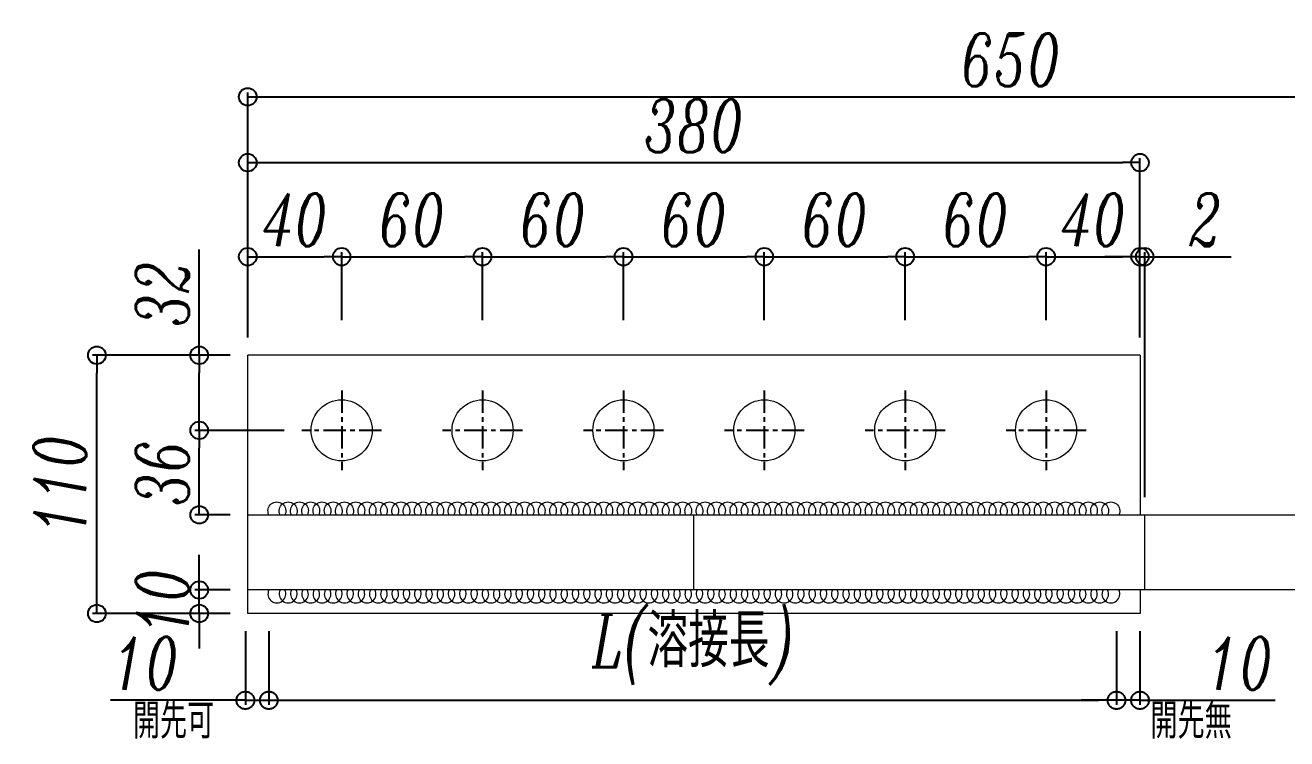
# Model space of a CAD drawing. Header units: millimetres. Extents: x -2880 to 3894, y -2977 to 4857.
# Drawn here: x 2386 to 2923, y 3608 to 3912 of the extents above; entities that cross this region are included whole.
import ezdxf

# ---------------------------------------------------------------- set-up
doc = ezdxf.new("R2010")
doc.units = ezdxf.units.MM
doc.header["$MEASUREMENT"] = 0
doc.linetypes.add('CENTER', pattern=[50.8, 31.75, -6.35, 6.35, -6.35])
doc.linetypes.add('HIDDEN2', pattern=[4.7625, 3.175, -1.5875])
doc.layers.add('ADSK_ASSOC_ENTITY_BACKUPS', color=7, linetype='Continuous')
for name, color, linetype, lineweight in [('hadan', 1, 'HIDDEN2', 15), ('寸法', 7, 'Continuous', 15), ('金物', 5, 'Continuous', 18)]:
    doc.layers.add(name, color=color, linetype=linetype, lineweight=lineweight)
doc.styles.add('DLSTANDARD1', font='italic.shx', dxfattribs={"width": 0.7, "bigfont": 'extfont.shx'})
doc.dimstyles.new('一般寸法', dxfattribs={"dimscale": 1.5, "dimtxt": 15, "dimasz": 5, "dimexe": 1.25, "dimexo": 5, "dimgap": 3, "dimtad": 1, "dimtxsty": 'DLSTANDARD1', "dimblk": 'ORIGIN', "dimcen": 0, "dimclrd": 256, "dimclre": 256, "dimclrt": 256, "dimadec": 0, "dimazin": 0, "dimtfac": 1, "dimtmove": 0, "dimatfit": 3, "dimfxl": 0, "dimarcsym": 0})

# ---------------------------------------------------------------- blocks, each defined once
blk = doc.blocks.new('_Origin')
at = {"color": 0, "linetype": 'ByBlock', "lineweight": -2}
blk.add_line((0, 0), (-1, 0), dxfattribs=at)
blk.add_circle((0, 0), 0.5, dxfattribs=at)
blk = doc.blocks.new('*D216')
at = {"layer": 'Defpoints', "color": 0}
for p in [(2520.62, 3813), (2480.62, 3778.54), (2520.62, 3778.54)]:
    blk.add_point(p, dxfattribs=at)
at = {"layer": '寸法', "lineweight": -2}
for p, q in [((2480.62, 3786.04), (2480.62, 3814.88)), ((2520.62, 3786.04), (2520.62, 3814.88)), ((2488.12, 3813), (2513.12, 3813))]:
    blk.add_line(p, q, dxfattribs=at)
at = {"layer": '寸法', "lineweight": -2, "xscale": 7.5, "yscale": 7.5, "zscale": 7.5, "rotation": 180}
blk.add_blockref('_Origin', (2480.62, 3813), dxfattribs=at)
at = {"layer": '寸法', "lineweight": -2, "xscale": 7.5, "yscale": 7.5, "zscale": 7.5}
blk.add_blockref('_Origin', (2520.62, 3813), dxfattribs=at)
at = {"layer": '寸法', "insert": (2500.62, 3828.75), "char_height": 22.5, "attachment_point": 5, "style": 'DLSTANDARD1'}
blk.add_mtext('40', dxfattribs=at)
blk = doc.blocks.new('*D217')
at = {"layer": 'Defpoints', "color": 0}
for p in [(2580.62, 3813), (2520.62, 3778.54), (2580.62, 3778.54)]:
    blk.add_point(p, dxfattribs=at)
at = {"layer": '寸法', "lineweight": -2}
for p, q in [((2520.62, 3786.04), (2520.62, 3814.88)), ((2580.62, 3786.04), (2580.62, 3814.88)), ((2528.12, 3813), (2573.12, 3813))]:
    blk.add_line(p, q, dxfattribs=at)
at = {"layer": '寸法', "lineweight": -2, "xscale": 7.5, "yscale": 7.5, "zscale": 7.5, "rotation": 180}
blk.add_blockref('_Origin', (2520.62, 3813), dxfattribs=at)
at = {"layer": '寸法', "lineweight": -2, "xscale": 7.5, "yscale": 7.5, "zscale": 7.5}
blk.add_blockref('_Origin', (2580.62, 3813), dxfattribs=at)
at = {"layer": '寸法', "insert": (2550.62, 3828.75), "char_height": 22.5, "attachment_point": 5, "style": 'DLSTANDARD1'}
blk.add_mtext('60', dxfattribs=at)
blk = doc.blocks.new('*D218')
at = {"layer": 'Defpoints', "color": 0}
for p in [(2640.62, 3813), (2580.62, 3778.54), (2640.62, 3778.54)]:
    blk.add_point(p, dxfattribs=at)
at = {"layer": '寸法', "lineweight": -2}
for p, q in [((2580.62, 3786.04), (2580.62, 3814.88)), ((2640.62, 3786.04), (2640.62, 3814.88)), ((2588.12, 3813), (2633.12, 3813))]:
    blk.add_line(p, q, dxfattribs=at)
at = {"layer": '寸法', "lineweight": -2, "xscale": 7.5, "yscale": 7.5, "zscale": 7.5, "rotation": 180}
blk.add_blockref('_Origin', (2580.62, 3813), dxfattribs=at)
at = {"layer": '寸法', "lineweight": -2, "xscale": 7.5, "yscale": 7.5, "zscale": 7.5}
blk.add_blockref('_Origin', (2640.62, 3813), dxfattribs=at)
at = {"layer": '寸法', "insert": (2610.62, 3828.75), "char_height": 22.5, "attachment_point": 5, "style": 'DLSTANDARD1'}
blk.add_mtext('60', dxfattribs=at)
blk = doc.blocks.new('*D219')
at = {"layer": 'Defpoints', "color": 0}
for p in [(2700.62, 3813), (2640.62, 3778.54), (2700.62, 3778.54)]:
    blk.add_point(p, dxfattribs=at)
at = {"layer": '寸法', "lineweight": -2}
for p, q in [((2640.62, 3786.04), (2640.62, 3814.88)), ((2700.62, 3786.04), (2700.62, 3814.88)), ((2648.12, 3813), (2693.12, 3813))]:
    blk.add_line(p, q, dxfattribs=at)
at = {"layer": '寸法', "lineweight": -2, "xscale": 7.5, "yscale": 7.5, "zscale": 7.5, "rotation": 180}
blk.add_blockref('_Origin', (2640.62, 3813), dxfattribs=at)
at = {"layer": '寸法', "lineweight": -2, "xscale": 7.5, "yscale": 7.5, "zscale": 7.5}
blk.add_blockref('_Origin', (2700.62, 3813), dxfattribs=at)
at = {"layer": '寸法', "insert": (2670.62, 3828.75), "char_height": 22.5, "attachment_point": 5, "style": 'DLSTANDARD1'}
blk.add_mtext('60', dxfattribs=at)
blk = doc.blocks.new('*D220')
at = {"layer": 'Defpoints', "color": 0}
for p in [(2760.62, 3813), (2700.62, 3778.54), (2760.62, 3778.54)]:
    blk.add_point(p, dxfattribs=at)
at = {"layer": '寸法', "lineweight": -2}
for p, q in [((2700.62, 3786.04), (2700.62, 3814.88)), ((2760.62, 3786.04), (2760.62, 3814.88)), ((2708.12, 3813), (2753.12, 3813))]:
    blk.add_line(p, q, dxfattribs=at)
at = {"layer": '寸法', "lineweight": -2, "xscale": 7.5, "yscale": 7.5, "zscale": 7.5, "rotation": 180}
blk.add_blockref('_Origin', (2700.62, 3813), dxfattribs=at)
at = {"layer": '寸法', "lineweight": -2, "xscale": 7.5, "yscale": 7.5, "zscale": 7.5}
blk.add_blockref('_Origin', (2760.62, 3813), dxfattribs=at)
at = {"layer": '寸法', "insert": (2730.62, 3828.75), "char_height": 22.5, "attachment_point": 5, "style": 'DLSTANDARD1'}
blk.add_mtext('60', dxfattribs=at)
blk = doc.blocks.new('*D221')
at = {"layer": 'Defpoints', "color": 0}
for p in [(2820.62, 3813), (2760.62, 3778.54), (2820.62, 3778.54)]:
    blk.add_point(p, dxfattribs=at)
at = {"layer": '寸法', "lineweight": -2}
for p, q in [((2760.62, 3786.04), (2760.62, 3814.88)), ((2820.62, 3786.04), (2820.62, 3814.88)), ((2768.12, 3813), (2813.12, 3813))]:
    blk.add_line(p, q, dxfattribs=at)
at = {"layer": '寸法', "lineweight": -2, "xscale": 7.5, "yscale": 7.5, "zscale": 7.5, "rotation": 180}
blk.add_blockref('_Origin', (2760.62, 3813), dxfattribs=at)
at = {"layer": '寸法', "lineweight": -2, "xscale": 7.5, "yscale": 7.5, "zscale": 7.5}
blk.add_blockref('_Origin', (2820.62, 3813), dxfattribs=at)
at = {"layer": '寸法', "insert": (2790.62, 3828.75), "char_height": 22.5, "attachment_point": 5, "style": 'DLSTANDARD1'}
blk.add_mtext('60', dxfattribs=at)
blk = doc.blocks.new('*D536')
at = {"layer": 'Defpoints', "color": 0}
for p in [(2860.62, 3813), (2820.62, 3778.54), (2860.62, 3771.04)]:
    blk.add_point(p, dxfattribs=at)
at = {"layer": '寸法', "lineweight": -2}
for p, q in [((2820.62, 3786.04), (2820.62, 3814.88)), ((2860.62, 3778.54), (2860.62, 3814.88)), ((2828.12, 3813), (2853.12, 3813))]:
    blk.add_line(p, q, dxfattribs=at)
at = {"layer": '寸法', "lineweight": -2, "xscale": 7.5, "yscale": 7.5, "zscale": 7.5, "rotation": 180}
blk.add_blockref('_Origin', (2820.62, 3813), dxfattribs=at)
at = {"layer": '寸法', "lineweight": -2, "xscale": 7.5, "yscale": 7.5, "zscale": 7.5}
blk.add_blockref('_Origin', (2860.62, 3813), dxfattribs=at)
at = {"layer": '寸法', "insert": (2840.62, 3828.75), "char_height": 22.5, "attachment_point": 5, "style": 'DLSTANDARD1'}
blk.add_mtext('40', dxfattribs=at)
blk = doc.blocks.new('*D222')
at = {"layer": 'Defpoints', "color": 0}
for p in [(2860.62, 3853.1), (2480.62, 3778.04), (2860.62, 3778.04)]:
    blk.add_point(p, dxfattribs=at)
at = {"layer": '寸法', "lineweight": -2}
for p, q in [((2480.62, 3785.54), (2480.62, 3854.98)), ((2488.12, 3853.1), (2853.12, 3853.1)), ((2860.62, 3785.54), (2860.62, 3854.98))]:
    blk.add_line(p, q, dxfattribs=at)
at = {"layer": '寸法', "lineweight": -2, "xscale": 7.5, "yscale": 7.5, "zscale": 7.5, "rotation": 180}
blk.add_blockref('_Origin', (2480.62, 3853.1), dxfattribs=at)
at = {"layer": '寸法', "lineweight": -2, "xscale": 7.5, "yscale": 7.5, "zscale": 7.5}
blk.add_blockref('_Origin', (2860.62, 3853.1), dxfattribs=at)
at = {"layer": '寸法', "insert": (2670.62, 3868.85), "char_height": 22.5, "attachment_point": 5, "style": 'DLSTANDARD1'}
blk.add_mtext('380', dxfattribs=at)
blk = doc.blocks.new('*D223')
at = {"layer": 'Defpoints', "color": 0}
for p in [(2459.98, 3739.04), (2503.62, 3739.04), (2480.62, 3703.04)]:
    blk.add_point(p, dxfattribs=at)
at = {"layer": '寸法', "lineweight": -2}
for p, q in [((2496.12, 3739.04), (2458.11, 3739.04)), ((2459.98, 3710.54), (2459.98, 3731.54)), ((2473.12, 3703.04), (2458.11, 3703.04))]:
    blk.add_line(p, q, dxfattribs=at)
at = {"layer": '寸法', "lineweight": -2, "xscale": 7.5, "yscale": 7.5, "zscale": 7.5}
for p, rotation in [((2459.98, 3739.04), 90), ((2459.98, 3703.04), 270)]:
    blk.add_blockref('_Origin', p, dxfattribs=dict(at, rotation=rotation))
at = {"layer": '寸法', "insert": (2444.23, 3721.04), "char_height": 22.5, "attachment_point": 5, "rotation": 90, "style": 'DLSTANDARD1'}
blk.add_mtext('36', dxfattribs=at)
blk = doc.blocks.new('*D224')
at = {"layer": 'Defpoints', "color": 0}
for p in [(2459.98, 3771.04), (2480.62, 3771.04), (2503.62, 3739.04)]:
    blk.add_point(p, dxfattribs=at)
at = {"layer": '寸法', "lineweight": -2}
for p, q in [((2459.98, 3771.04), (2459.98, 3816.09)), ((2473.12, 3771.04), (2458.11, 3771.04)), ((2459.98, 3746.54), (2459.98, 3763.54)), ((2496.12, 3739.04), (2458.11, 3739.04))]:
    blk.add_line(p, q, dxfattribs=at)
at = {"layer": '寸法', "lineweight": -2, "xscale": 7.5, "yscale": 7.5, "zscale": 7.5}
for p, rotation in [((2459.98, 3771.04), 90), ((2459.98, 3739.04), 270)]:
    blk.add_blockref('_Origin', p, dxfattribs=dict(at, rotation=rotation))
at = {"layer": '寸法', "insert": (2444.23, 3797.32), "char_height": 22.5, "attachment_point": 5, "rotation": 90, "style": 'DLSTANDARD1'}
blk.add_mtext('32', dxfattribs=at)
blk = doc.blocks.new('*D543')
at = {"layer": 'Defpoints', "color": 0}
for p in [(2459.98, 3671.04), (2480.62, 3671.04), (2480.62, 3661.04)]:
    blk.add_point(p, dxfattribs=at)
at = {"layer": '寸法', "lineweight": -2}
for p, q in [((2459.98, 3678.54), (2459.98, 3686.04)), ((2473.12, 3671.04), (2458.11, 3671.04)), ((2459.98, 3661.04), (2459.98, 3671.04)), ((2473.12, 3661.04), (2458.11, 3661.04)), ((2459.98, 3653.54), (2459.98, 3646.04))]:
    blk.add_line(p, q, dxfattribs=at)
at = {"layer": '寸法', "lineweight": -2, "xscale": 7.5, "yscale": 7.5, "zscale": 7.5}
for p, rotation in [((2459.98, 3671.04), 270), ((2459.98, 3661.04), 90)]:
    blk.add_blockref('_Origin', p, dxfattribs=dict(at, rotation=rotation))
at = {"layer": '寸法', "insert": (2444.23, 3666.04), "char_height": 22.5, "attachment_point": 5, "rotation": 90, "style": 'DLSTANDARD1'}
blk.add_mtext('10', dxfattribs=at)
blk = doc.blocks.new('*D544')
at = {"layer": 'Defpoints', "color": 0}
for p in [(2416.37, 3771.04), (2480.62, 3771.04), (2480.62, 3661.04)]:
    blk.add_point(p, dxfattribs=at)
at = {"layer": '寸法', "lineweight": -2}
for p, q in [((2473.12, 3771.04), (2414.49, 3771.04)), ((2416.37, 3668.54), (2416.37, 3763.54)), ((2473.12, 3661.04), (2414.49, 3661.04))]:
    blk.add_line(p, q, dxfattribs=at)
at = {"layer": '寸法', "lineweight": -2, "xscale": 7.5, "yscale": 7.5, "zscale": 7.5}
for p, rotation in [((2416.37, 3771.04), 90), ((2416.37, 3661.04), 270)]:
    blk.add_blockref('_Origin', p, dxfattribs=dict(at, rotation=rotation))
at = {"layer": '寸法', "insert": (2400.62, 3716.04), "char_height": 22.5, "attachment_point": 5, "rotation": 90, "style": 'DLSTANDARD1'}
blk.add_mtext('110', dxfattribs=at)
blk = doc.blocks.new('*D548')
at = {"layer": 'Defpoints', "color": 0}
for p in [(3130.62, 3881.11), (2480.62, 3771.04), (3130.62, 3703.04)]:
    blk.add_point(p, dxfattribs=at)
at = {"layer": '寸法', "linetype": 'ByBlock', "lineweight": -2}
for p, q in [((2480.62, 3778.54), (2480.62, 3882.98)), ((2488.12, 3881.11), (3123.12, 3881.11)), ((3130.62, 3710.54), (3130.62, 3882.98))]:
    blk.add_line(p, q, dxfattribs=at)
at = {"layer": '寸法', "lineweight": -2, "xscale": 7.5, "yscale": 7.5, "zscale": 7.5, "rotation": 180}
blk.add_blockref('_Origin', (2480.62, 3881.11), dxfattribs=at)
at = {"layer": '寸法', "lineweight": -2, "xscale": 7.5, "yscale": 7.5, "zscale": 7.5}
blk.add_blockref('_Origin', (3130.62, 3881.11), dxfattribs=at)
at = {"layer": '寸法', "insert": (2805.62, 3896.86), "char_height": 22.5, "attachment_point": 5, "style": 'DLSTANDARD1'}
blk.add_mtext('650', dxfattribs=at)
blk = doc.blocks.new('*D236')
at = {"layer": 'Defpoints', "color": 0}
for p in [(2479.62, 3661.04), (2489.62, 3661.04), (2489.62, 3624.04)]:
    blk.add_point(p, dxfattribs=at)
at = {"layer": 'hadan', "linetype": 'ByBlock', "lineweight": -2}
for p, q in [((2479.62, 3653.54), (2479.62, 3622.16)), ((2489.62, 3653.54), (2489.62, 3622.16)), ((2479.62, 3624.04), (2422.12, 3624.04)), ((2472.12, 3624.04), (2464.62, 3624.04)), ((2479.62, 3624.04), (2489.62, 3624.04)), ((2497.12, 3624.04), (2504.62, 3624.04))]:
    blk.add_line(p, q, dxfattribs=at)
at = {"layer": 'hadan', "lineweight": -2, "xscale": 7.5, "yscale": 7.5, "zscale": 7.5}
blk.add_blockref('_Origin', (2479.62, 3624.04), dxfattribs=at)
at = {"layer": 'hadan', "lineweight": -2, "xscale": 7.5, "yscale": 7.5, "zscale": 7.5, "rotation": 180}
blk.add_blockref('_Origin', (2489.62, 3624.04), dxfattribs=at)
at = {"layer": 'hadan', "insert": (2437.12, 3639.79), "char_height": 22.5, "attachment_point": 5, "style": 'DLSTANDARD1'}
blk.add_mtext('10', dxfattribs=at)
blk = doc.blocks.new('*D237')
at = {"layer": 'Defpoints', "color": 0}
for p in [(2850.62, 3661.04), (2860.62, 3661.04), (2850.62, 3624.04)]:
    blk.add_point(p, dxfattribs=at)
at = {"layer": 'hadan', "linetype": 'ByBlock', "lineweight": -2}
for p, q in [((2850.62, 3653.54), (2850.62, 3622.16)), ((2860.62, 3653.54), (2860.62, 3622.16)), ((2843.12, 3624.04), (2835.62, 3624.04)), ((2860.62, 3624.04), (2850.62, 3624.04)), ((2860.62, 3624.04), (2918.12, 3624.04)), ((2868.12, 3624.04), (2875.62, 3624.04))]:
    blk.add_line(p, q, dxfattribs=at)
at = {"layer": 'hadan', "lineweight": -2, "xscale": 7.5, "yscale": 7.5, "zscale": 7.5}
blk.add_blockref('_Origin', (2850.62, 3624.04), dxfattribs=at)
at = {"layer": 'hadan', "lineweight": -2, "xscale": 7.5, "yscale": 7.5, "zscale": 7.5, "rotation": 180}
blk.add_blockref('_Origin', (2860.62, 3624.04), dxfattribs=at)
at = {"layer": 'hadan', "insert": (2903.12, 3639.79), "char_height": 22.5, "attachment_point": 5, "style": 'DLSTANDARD1'}
blk.add_mtext('10', dxfattribs=at)
blk = doc.blocks.new('*D238')
at = {"layer": 'Defpoints', "color": 0}
for p in [(2489.62, 3656.04), (2850.62, 3657.04), (2850.62, 3624.04)]:
    blk.add_point(p, dxfattribs=at)
at = {"layer": 'hadan', "linetype": 'ByBlock', "lineweight": -2}
for p, q in [((2489.62, 3648.54), (2489.62, 3622.16)), ((2850.62, 3649.54), (2850.62, 3622.16)), ((2497.12, 3624.04), (2843.12, 3624.04))]:
    blk.add_line(p, q, dxfattribs=at)
at = {"layer": 'hadan', "lineweight": -2, "xscale": 7.5, "yscale": 7.5, "zscale": 7.5, "rotation": 180}
blk.add_blockref('_Origin', (2489.62, 3624.04), dxfattribs=at)
at = {"layer": 'hadan', "lineweight": -2, "xscale": 7.5, "yscale": 7.5, "zscale": 7.5}
blk.add_blockref('_Origin', (2850.62, 3624.04), dxfattribs=at)
at = {"layer": 'hadan', "insert": (2670.12, 3645.65), "char_height": 22.5, "attachment_point": 5, "style": 'DLSTANDARD1'}
blk.add_mtext('L(溶接長)', dxfattribs=at)
blk = doc.blocks.new('*U66')
at = {"layer": 'hadan', "linetype": 'ByBlock'}
blk.add_arc((0, 1.93), 3.81, 153.2218, 26.7782, dxfattribs=at)
blk = doc.blocks.new('*U67')
at = {"layer": 'ADSK_ASSOC_ENTITY_BACKUPS', "linetype": 'ByBlock'}
blk.add_blockref('*U66', (0, 0), dxfattribs=at)
at = {"layer": 'hadan', "color": 0, "linetype": 'ByBlock', "lineweight": -2}
for p in [(0, 0), (4.8, 0), (9.6, 0), (14.4, 0), (19.2, 0), (24, 0), (28.8, 0), (33.6, 0), (38.4, 0), (43.2, 0), (48, 0), (52.8, 0), (57.6, 0), (62.4, 0), (67.2, 0), (72, 0), (76.8, 0), (81.6, 0), (86.4, 0), (91.2, 0), (96, 0), (100.8, 0), (105.6, 0), (110.4, 0), (115.2, 0), (120, 0), (124.8, 0), (129.6, 0), (134.4, 0), (139.2, 0), (144, 0), (148.8, 0), (153.6, 0), (158.4, 0), (163.2, 0), (168, 0), (172.8, 0), (177.6, 0), (182.4, 0), (187.2, 0), (192, 0), (196.8, 0), (201.6, 0), (206.4, 0), (211.2, 0), (216, 0), (220.8, 0), (225.6, 0), (230.4, 0), (235.2, 0), (240, 0), (244.8, 0), (249.6, 0), (254.4, 0), (259.2, 0), (264, 0), (268.8, 0), (273.6, 0), (278.4, 0), (283.2, 0), (288, 0), (292.8, 0), (297.6, 0), (302.4, 0), (307.2, 0), (312, 0), (316.8, 0), (321.6, 0), (326.4, 0), (331.2, 0), (336, 0), (340.8, 0), (345.6, 0), (350.4, 0), (355.2, 0)]:
    blk.add_blockref('*U66', p, dxfattribs=at)
blk = doc.blocks.new('*U36')
at = {"layer": 'hadan', "linetype": 'ByBlock'}
blk.add_arc((0, 1.93), 3.81, 153.2218, 26.7782, dxfattribs=at)
blk = doc.blocks.new('*U37')
at = {"layer": 'ADSK_ASSOC_ENTITY_BACKUPS', "linetype": 'ByBlock'}
blk.add_blockref('*U36', (0, 0), dxfattribs=at)
at = {"layer": 'hadan', "color": 0, "linetype": 'ByBlock', "lineweight": -2}
for p in [(0, 0), (4.8, 0), (9.6, 0), (14.4, 0), (19.2, 0), (24, 0), (28.8, 0), (33.6, 0), (38.4, 0), (43.2, 0), (48, 0), (52.8, 0), (57.6, 0), (62.4, 0), (67.2, 0), (72, 0), (76.8, 0), (81.6, 0), (86.4, 0), (91.2, 0), (96, 0), (100.8, 0), (105.6, 0), (110.4, 0), (115.2, 0), (120, 0), (124.8, 0), (129.6, 0), (134.4, 0), (139.2, 0), (144, 0), (148.8, 0), (153.6, 0), (158.4, 0), (163.2, 0), (168, 0), (172.8, 0), (177.6, 0), (182.4, 0), (187.2, 0), (192, 0), (196.8, 0), (201.6, 0), (206.4, 0), (211.2, 0), (216, 0), (220.8, 0), (225.6, 0), (230.4, 0), (235.2, 0), (240, 0), (244.8, 0), (249.6, 0), (254.4, 0), (259.2, 0), (264, 0), (268.8, 0), (273.6, 0), (278.4, 0), (283.2, 0), (288, 0), (292.8, 0), (297.6, 0), (302.4, 0), (307.2, 0), (312, 0), (316.8, 0), (321.6, 0), (326.4, 0), (331.2, 0), (336, 0), (340.8, 0), (345.6, 0), (350.4, 0), (355.2, 0)]:
    blk.add_blockref('*U36', p, dxfattribs=at)
blk = doc.blocks.new('*D549')
at = {"layer": 'Defpoints', "color": 0}
for p in [(2862.62, 3813), (2860.62, 3771.04), (2862.62, 3703.04)]:
    blk.add_point(p, dxfattribs=at)
at = {"layer": '寸法', "linetype": 'ByBlock', "lineweight": -2}
for p, q in [((2860.62, 3778.54), (2860.62, 3814.88)), ((2862.62, 3710.54), (2862.62, 3814.88)), ((2853.12, 3813), (2845.62, 3813)), ((2860.62, 3813), (2862.62, 3813)), ((2870.12, 3813), (2899.42, 3813))]:
    blk.add_line(p, q, dxfattribs=at)
at = {"layer": '寸法', "lineweight": -2, "xscale": 7.5, "yscale": 7.5, "zscale": 7.5}
blk.add_blockref('_Origin', (2860.62, 3813), dxfattribs=at)
at = {"layer": '寸法', "lineweight": -2, "xscale": 7.5, "yscale": 7.5, "zscale": 7.5, "rotation": 180}
blk.add_blockref('_Origin', (2862.62, 3813), dxfattribs=at)
at = {"layer": '寸法', "insert": (2888.52, 3828.75), "char_height": 22.5, "attachment_point": 5, "style": 'DLSTANDARD1'}
blk.add_mtext('2', dxfattribs=at)
blk = doc.blocks.new('*D165')
at = {"layer": 'Defpoints', "color": 0}
for p in [(2520.62, 3813), (2480.62, 3778.54), (2520.62, 3778.54)]:
    blk.add_point(p, dxfattribs=at)
at = {"layer": '寸法', "lineweight": -2}
for p, q in [((2480.62, 3786.04), (2480.62, 3814.88)), ((2520.62, 3786.04), (2520.62, 3814.88)), ((2488.12, 3813), (2513.12, 3813))]:
    blk.add_line(p, q, dxfattribs=at)
at = {"layer": '寸法', "lineweight": -2, "xscale": 7.5, "yscale": 7.5, "zscale": 7.5, "rotation": 180}
blk.add_blockref('_Origin', (2480.62, 3813), dxfattribs=at)
at = {"layer": '寸法', "lineweight": -2, "xscale": 7.5, "yscale": 7.5, "zscale": 7.5}
blk.add_blockref('_Origin', (2520.62, 3813), dxfattribs=at)
at = {"layer": '寸法', "insert": (2500.62, 3828.75), "char_height": 22.5, "attachment_point": 5, "style": 'DLSTANDARD1'}
blk.add_mtext('40', dxfattribs=at)
blk = doc.blocks.new('*D166')
at = {"layer": 'Defpoints', "color": 0}
for p in [(2580.62, 3813), (2520.62, 3778.54), (2580.62, 3778.54)]:
    blk.add_point(p, dxfattribs=at)
at = {"layer": '寸法', "lineweight": -2}
for p, q in [((2520.62, 3786.04), (2520.62, 3814.88)), ((2580.62, 3786.04), (2580.62, 3814.88)), ((2528.12, 3813), (2573.12, 3813))]:
    blk.add_line(p, q, dxfattribs=at)
at = {"layer": '寸法', "lineweight": -2, "xscale": 7.5, "yscale": 7.5, "zscale": 7.5, "rotation": 180}
blk.add_blockref('_Origin', (2520.62, 3813), dxfattribs=at)
at = {"layer": '寸法', "lineweight": -2, "xscale": 7.5, "yscale": 7.5, "zscale": 7.5}
blk.add_blockref('_Origin', (2580.62, 3813), dxfattribs=at)
at = {"layer": '寸法', "insert": (2550.62, 3828.75), "char_height": 22.5, "attachment_point": 5, "style": 'DLSTANDARD1'}
blk.add_mtext('60', dxfattribs=at)
blk = doc.blocks.new('*D167')
at = {"layer": 'Defpoints', "color": 0}
for p in [(2640.62, 3813), (2580.62, 3778.54), (2640.62, 3778.54)]:
    blk.add_point(p, dxfattribs=at)
at = {"layer": '寸法', "lineweight": -2}
for p, q in [((2580.62, 3786.04), (2580.62, 3814.88)), ((2640.62, 3786.04), (2640.62, 3814.88)), ((2588.12, 3813), (2633.12, 3813))]:
    blk.add_line(p, q, dxfattribs=at)
at = {"layer": '寸法', "lineweight": -2, "xscale": 7.5, "yscale": 7.5, "zscale": 7.5, "rotation": 180}
blk.add_blockref('_Origin', (2580.62, 3813), dxfattribs=at)
at = {"layer": '寸法', "lineweight": -2, "xscale": 7.5, "yscale": 7.5, "zscale": 7.5}
blk.add_blockref('_Origin', (2640.62, 3813), dxfattribs=at)
at = {"layer": '寸法', "insert": (2610.62, 3828.75), "char_height": 22.5, "attachment_point": 5, "style": 'DLSTANDARD1'}
blk.add_mtext('60', dxfattribs=at)
blk = doc.blocks.new('*D168')
at = {"layer": 'Defpoints', "color": 0}
for p in [(2700.62, 3813), (2640.62, 3778.54), (2700.62, 3778.54)]:
    blk.add_point(p, dxfattribs=at)
at = {"layer": '寸法', "lineweight": -2}
for p, q in [((2640.62, 3786.04), (2640.62, 3814.88)), ((2700.62, 3786.04), (2700.62, 3814.88)), ((2648.12, 3813), (2693.12, 3813))]:
    blk.add_line(p, q, dxfattribs=at)
at = {"layer": '寸法', "lineweight": -2, "xscale": 7.5, "yscale": 7.5, "zscale": 7.5, "rotation": 180}
blk.add_blockref('_Origin', (2640.62, 3813), dxfattribs=at)
at = {"layer": '寸法', "lineweight": -2, "xscale": 7.5, "yscale": 7.5, "zscale": 7.5}
blk.add_blockref('_Origin', (2700.62, 3813), dxfattribs=at)
at = {"layer": '寸法', "insert": (2670.62, 3828.75), "char_height": 22.5, "attachment_point": 5, "style": 'DLSTANDARD1'}
blk.add_mtext('60', dxfattribs=at)
blk = doc.blocks.new('*D169')
at = {"layer": 'Defpoints', "color": 0}
for p in [(2760.62, 3813), (2700.62, 3778.54), (2760.62, 3778.54)]:
    blk.add_point(p, dxfattribs=at)
at = {"layer": '寸法', "lineweight": -2}
for p, q in [((2700.62, 3786.04), (2700.62, 3814.88)), ((2760.62, 3786.04), (2760.62, 3814.88)), ((2708.12, 3813), (2753.12, 3813))]:
    blk.add_line(p, q, dxfattribs=at)
at = {"layer": '寸法', "lineweight": -2, "xscale": 7.5, "yscale": 7.5, "zscale": 7.5, "rotation": 180}
blk.add_blockref('_Origin', (2700.62, 3813), dxfattribs=at)
at = {"layer": '寸法', "lineweight": -2, "xscale": 7.5, "yscale": 7.5, "zscale": 7.5}
blk.add_blockref('_Origin', (2760.62, 3813), dxfattribs=at)
at = {"layer": '寸法', "insert": (2730.62, 3828.75), "char_height": 22.5, "attachment_point": 5, "style": 'DLSTANDARD1'}
blk.add_mtext('60', dxfattribs=at)
blk = doc.blocks.new('*D170')
at = {"layer": 'Defpoints', "color": 0}
for p in [(2820.62, 3813), (2760.62, 3778.54), (2820.62, 3778.54)]:
    blk.add_point(p, dxfattribs=at)
at = {"layer": '寸法', "lineweight": -2}
for p, q in [((2760.62, 3786.04), (2760.62, 3814.88)), ((2820.62, 3786.04), (2820.62, 3814.88)), ((2768.12, 3813), (2813.12, 3813))]:
    blk.add_line(p, q, dxfattribs=at)
at = {"layer": '寸法', "lineweight": -2, "xscale": 7.5, "yscale": 7.5, "zscale": 7.5, "rotation": 180}
blk.add_blockref('_Origin', (2760.62, 3813), dxfattribs=at)
at = {"layer": '寸法', "lineweight": -2, "xscale": 7.5, "yscale": 7.5, "zscale": 7.5}
blk.add_blockref('_Origin', (2820.62, 3813), dxfattribs=at)
at = {"layer": '寸法', "insert": (2790.62, 3828.75), "char_height": 22.5, "attachment_point": 5, "style": 'DLSTANDARD1'}
blk.add_mtext('60', dxfattribs=at)
blk = doc.blocks.new('*D476')
at = {"layer": 'Defpoints', "color": 0}
for p in [(2860.62, 3813), (2820.62, 3778.54), (2860.62, 3771.04)]:
    blk.add_point(p, dxfattribs=at)
at = {"layer": '寸法', "lineweight": -2}
for p, q in [((2820.62, 3786.04), (2820.62, 3814.88)), ((2860.62, 3778.54), (2860.62, 3814.88)), ((2828.12, 3813), (2853.12, 3813))]:
    blk.add_line(p, q, dxfattribs=at)
at = {"layer": '寸法', "lineweight": -2, "xscale": 7.5, "yscale": 7.5, "zscale": 7.5, "rotation": 180}
blk.add_blockref('_Origin', (2820.62, 3813), dxfattribs=at)
at = {"layer": '寸法', "lineweight": -2, "xscale": 7.5, "yscale": 7.5, "zscale": 7.5}
blk.add_blockref('_Origin', (2860.62, 3813), dxfattribs=at)
at = {"layer": '寸法', "insert": (2840.62, 3828.75), "char_height": 22.5, "attachment_point": 5, "style": 'DLSTANDARD1'}
blk.add_mtext('40', dxfattribs=at)
blk = doc.blocks.new('*D171')
at = {"layer": 'Defpoints', "color": 0}
for p in [(2860.62, 3853.1), (2480.62, 3778.04), (2860.62, 3778.04)]:
    blk.add_point(p, dxfattribs=at)
at = {"layer": '寸法', "lineweight": -2}
for p, q in [((2480.62, 3785.54), (2480.62, 3854.98)), ((2488.12, 3853.1), (2853.12, 3853.1)), ((2860.62, 3785.54), (2860.62, 3854.98))]:
    blk.add_line(p, q, dxfattribs=at)
at = {"layer": '寸法', "lineweight": -2, "xscale": 7.5, "yscale": 7.5, "zscale": 7.5, "rotation": 180}
blk.add_blockref('_Origin', (2480.62, 3853.1), dxfattribs=at)
at = {"layer": '寸法', "lineweight": -2, "xscale": 7.5, "yscale": 7.5, "zscale": 7.5}
blk.add_blockref('_Origin', (2860.62, 3853.1), dxfattribs=at)
at = {"layer": '寸法', "insert": (2670.62, 3868.85), "char_height": 22.5, "attachment_point": 5, "style": 'DLSTANDARD1'}
blk.add_mtext('380', dxfattribs=at)
blk = doc.blocks.new('*D172')
at = {"layer": 'Defpoints', "color": 0}
for p in [(2459.98, 3739.04), (2503.62, 3739.04), (2480.62, 3703.04)]:
    blk.add_point(p, dxfattribs=at)
at = {"layer": '寸法', "lineweight": -2}
for p, q in [((2496.12, 3739.04), (2458.11, 3739.04)), ((2459.98, 3710.54), (2459.98, 3731.54)), ((2473.12, 3703.04), (2458.11, 3703.04))]:
    blk.add_line(p, q, dxfattribs=at)
at = {"layer": '寸法', "lineweight": -2, "xscale": 7.5, "yscale": 7.5, "zscale": 7.5}
for p, rotation in [((2459.98, 3739.04), 90), ((2459.98, 3703.04), 270)]:
    blk.add_blockref('_Origin', p, dxfattribs=dict(at, rotation=rotation))
at = {"layer": '寸法', "insert": (2444.23, 3721.04), "char_height": 22.5, "attachment_point": 5, "rotation": 90, "style": 'DLSTANDARD1'}
blk.add_mtext('36', dxfattribs=at)
blk = doc.blocks.new('*D173')
at = {"layer": 'Defpoints', "color": 0}
for p in [(2459.98, 3771.04), (2480.62, 3771.04), (2503.62, 3739.04)]:
    blk.add_point(p, dxfattribs=at)
at = {"layer": '寸法', "lineweight": -2}
for p, q in [((2459.98, 3771.04), (2459.98, 3816.09)), ((2473.12, 3771.04), (2458.11, 3771.04)), ((2459.98, 3746.54), (2459.98, 3763.54)), ((2496.12, 3739.04), (2458.11, 3739.04))]:
    blk.add_line(p, q, dxfattribs=at)
at = {"layer": '寸法', "lineweight": -2, "xscale": 7.5, "yscale": 7.5, "zscale": 7.5}
for p, rotation in [((2459.98, 3771.04), 90), ((2459.98, 3739.04), 270)]:
    blk.add_blockref('_Origin', p, dxfattribs=dict(at, rotation=rotation))
at = {"layer": '寸法', "insert": (2444.23, 3797.32), "char_height": 22.5, "attachment_point": 5, "rotation": 90, "style": 'DLSTANDARD1'}
blk.add_mtext('32', dxfattribs=at)
blk = doc.blocks.new('*D483')
at = {"layer": 'Defpoints', "color": 0}
for p in [(2459.98, 3671.04), (2480.62, 3671.04), (2480.62, 3661.04)]:
    blk.add_point(p, dxfattribs=at)
at = {"layer": '寸法', "lineweight": -2}
for p, q in [((2459.98, 3678.54), (2459.98, 3686.04)), ((2473.12, 3671.04), (2458.11, 3671.04)), ((2459.98, 3661.04), (2459.98, 3671.04)), ((2473.12, 3661.04), (2458.11, 3661.04)), ((2459.98, 3653.54), (2459.98, 3646.04))]:
    blk.add_line(p, q, dxfattribs=at)
at = {"layer": '寸法', "lineweight": -2, "xscale": 7.5, "yscale": 7.5, "zscale": 7.5}
for p, rotation in [((2459.98, 3671.04), 270), ((2459.98, 3661.04), 90)]:
    blk.add_blockref('_Origin', p, dxfattribs=dict(at, rotation=rotation))
at = {"layer": '寸法', "insert": (2444.23, 3666.04), "char_height": 22.5, "attachment_point": 5, "rotation": 90, "style": 'DLSTANDARD1'}
blk.add_mtext('10', dxfattribs=at)
blk = doc.blocks.new('*D484')
at = {"layer": 'Defpoints', "color": 0}
for p in [(2416.37, 3771.04), (2480.62, 3771.04), (2480.62, 3661.04)]:
    blk.add_point(p, dxfattribs=at)
at = {"layer": '寸法', "lineweight": -2}
for p, q in [((2473.12, 3771.04), (2414.49, 3771.04)), ((2416.37, 3668.54), (2416.37, 3763.54)), ((2473.12, 3661.04), (2414.49, 3661.04))]:
    blk.add_line(p, q, dxfattribs=at)
at = {"layer": '寸法', "lineweight": -2, "xscale": 7.5, "yscale": 7.5, "zscale": 7.5}
for p, rotation in [((2416.37, 3771.04), 90), ((2416.37, 3661.04), 270)]:
    blk.add_blockref('_Origin', p, dxfattribs=dict(at, rotation=rotation))
at = {"layer": '寸法', "insert": (2400.62, 3716.04), "char_height": 22.5, "attachment_point": 5, "rotation": 90, "style": 'DLSTANDARD1'}
blk.add_mtext('110', dxfattribs=at)
blk = doc.blocks.new('*D489')
at = {"layer": 'Defpoints', "color": 0}
for p in [(3130.62, 3881.11), (2480.62, 3771.04), (3130.62, 3703.04)]:
    blk.add_point(p, dxfattribs=at)
at = {"layer": '寸法', "linetype": 'ByBlock', "lineweight": -2}
for p, q in [((2480.62, 3778.54), (2480.62, 3882.98)), ((2488.12, 3881.11), (3123.12, 3881.11)), ((3130.62, 3710.54), (3130.62, 3882.98))]:
    blk.add_line(p, q, dxfattribs=at)
at = {"layer": '寸法', "lineweight": -2, "xscale": 7.5, "yscale": 7.5, "zscale": 7.5, "rotation": 180}
blk.add_blockref('_Origin', (2480.62, 3881.11), dxfattribs=at)
at = {"layer": '寸法', "lineweight": -2, "xscale": 7.5, "yscale": 7.5, "zscale": 7.5}
blk.add_blockref('_Origin', (3130.62, 3881.11), dxfattribs=at)
at = {"layer": '寸法', "insert": (2805.62, 3896.86), "char_height": 22.5, "attachment_point": 5, "style": 'DLSTANDARD1'}
blk.add_mtext('650', dxfattribs=at)
blk = doc.blocks.new('*D186')
at = {"layer": 'Defpoints', "color": 0}
for p in [(2479.62, 3661.04), (2489.62, 3661.04), (2489.62, 3624.04)]:
    blk.add_point(p, dxfattribs=at)
at = {"layer": 'hadan', "linetype": 'ByBlock', "lineweight": -2}
for p, q in [((2479.62, 3653.54), (2479.62, 3622.16)), ((2489.62, 3653.54), (2489.62, 3622.16)), ((2479.62, 3624.04), (2422.12, 3624.04)), ((2472.12, 3624.04), (2464.62, 3624.04)), ((2479.62, 3624.04), (2489.62, 3624.04)), ((2497.12, 3624.04), (2504.62, 3624.04))]:
    blk.add_line(p, q, dxfattribs=at)
at = {"layer": 'hadan', "lineweight": -2, "xscale": 7.5, "yscale": 7.5, "zscale": 7.5}
blk.add_blockref('_Origin', (2479.62, 3624.04), dxfattribs=at)
at = {"layer": 'hadan', "lineweight": -2, "xscale": 7.5, "yscale": 7.5, "zscale": 7.5, "rotation": 180}
blk.add_blockref('_Origin', (2489.62, 3624.04), dxfattribs=at)
at = {"layer": 'hadan', "insert": (2437.12, 3639.79), "char_height": 22.5, "attachment_point": 5, "style": 'DLSTANDARD1'}
blk.add_mtext('10', dxfattribs=at)
blk = doc.blocks.new('*D187')
at = {"layer": 'Defpoints', "color": 0}
for p in [(2850.62, 3661.04), (2860.62, 3661.04), (2850.62, 3624.04)]:
    blk.add_point(p, dxfattribs=at)
at = {"layer": 'hadan', "linetype": 'ByBlock', "lineweight": -2}
for p, q in [((2850.62, 3653.54), (2850.62, 3622.16)), ((2860.62, 3653.54), (2860.62, 3622.16)), ((2843.12, 3624.04), (2835.62, 3624.04)), ((2860.62, 3624.04), (2850.62, 3624.04)), ((2860.62, 3624.04), (2918.12, 3624.04)), ((2868.12, 3624.04), (2875.62, 3624.04))]:
    blk.add_line(p, q, dxfattribs=at)
at = {"layer": 'hadan', "lineweight": -2, "xscale": 7.5, "yscale": 7.5, "zscale": 7.5}
blk.add_blockref('_Origin', (2850.62, 3624.04), dxfattribs=at)
at = {"layer": 'hadan', "lineweight": -2, "xscale": 7.5, "yscale": 7.5, "zscale": 7.5, "rotation": 180}
blk.add_blockref('_Origin', (2860.62, 3624.04), dxfattribs=at)
at = {"layer": 'hadan', "insert": (2903.12, 3639.79), "char_height": 22.5, "attachment_point": 5, "style": 'DLSTANDARD1'}
blk.add_mtext('10', dxfattribs=at)
blk = doc.blocks.new('*D188')
at = {"layer": 'Defpoints', "color": 0}
for p in [(2489.62, 3656.04), (2850.62, 3657.04), (2850.62, 3624.04)]:
    blk.add_point(p, dxfattribs=at)
at = {"layer": 'hadan', "linetype": 'ByBlock', "lineweight": -2}
for p, q in [((2489.62, 3648.54), (2489.62, 3622.16)), ((2850.62, 3649.54), (2850.62, 3622.16)), ((2497.12, 3624.04), (2843.12, 3624.04))]:
    blk.add_line(p, q, dxfattribs=at)
at = {"layer": 'hadan', "lineweight": -2, "xscale": 7.5, "yscale": 7.5, "zscale": 7.5, "rotation": 180}
blk.add_blockref('_Origin', (2489.62, 3624.04), dxfattribs=at)
at = {"layer": 'hadan', "lineweight": -2, "xscale": 7.5, "yscale": 7.5, "zscale": 7.5}
blk.add_blockref('_Origin', (2850.62, 3624.04), dxfattribs=at)
at = {"layer": 'hadan', "insert": (2670.12, 3645.65), "char_height": 22.5, "attachment_point": 5, "style": 'DLSTANDARD1'}
blk.add_mtext('L(溶接長)', dxfattribs=at)
blk = doc.blocks.new('*U56')
at = {"layer": 'hadan', "linetype": 'ByBlock'}
blk.add_arc((0, 1.93), 3.81, 153.2218, 26.7782, dxfattribs=at)
blk = doc.blocks.new('*U57')
at = {"layer": 'ADSK_ASSOC_ENTITY_BACKUPS', "linetype": 'ByBlock'}
blk.add_blockref('*U56', (0, 0), dxfattribs=at)
at = {"layer": 'hadan', "color": 0, "linetype": 'ByBlock', "lineweight": -2}
for p in [(0, 0), (4.8, 0), (9.6, 0), (14.4, 0), (19.2, 0), (24, 0), (28.8, 0), (33.6, 0), (38.4, 0), (43.2, 0), (48, 0), (52.8, 0), (57.6, 0), (62.4, 0), (67.2, 0), (72, 0), (76.8, 0), (81.6, 0), (86.4, 0), (91.2, 0), (96, 0), (100.8, 0), (105.6, 0), (110.4, 0), (115.2, 0), (120, 0), (124.8, 0), (129.6, 0), (134.4, 0), (139.2, 0), (144, 0), (148.8, 0), (153.6, 0), (158.4, 0), (163.2, 0), (168, 0), (172.8, 0), (177.6, 0), (182.4, 0), (187.2, 0), (192, 0), (196.8, 0), (201.6, 0), (206.4, 0), (211.2, 0), (216, 0), (220.8, 0), (225.6, 0), (230.4, 0), (235.2, 0), (240, 0), (244.8, 0), (249.6, 0), (254.4, 0), (259.2, 0), (264, 0), (268.8, 0), (273.6, 0), (278.4, 0), (283.2, 0), (288, 0), (292.8, 0), (297.6, 0), (302.4, 0), (307.2, 0), (312, 0), (316.8, 0), (321.6, 0), (326.4, 0), (331.2, 0), (336, 0), (340.8, 0), (345.6, 0), (350.4, 0), (355.2, 0)]:
    blk.add_blockref('*U56', p, dxfattribs=at)
blk = doc.blocks.new('*U58')
at = {"layer": 'hadan', "linetype": 'ByBlock'}
blk.add_arc((0, 1.93), 3.81, 153.2218, 26.7782, dxfattribs=at)
blk = doc.blocks.new('*U59')
at = {"layer": 'ADSK_ASSOC_ENTITY_BACKUPS', "linetype": 'ByBlock'}
blk.add_blockref('*U58', (0, 0), dxfattribs=at)
at = {"layer": 'hadan', "color": 0, "linetype": 'ByBlock', "lineweight": -2}
for p in [(0, 0), (4.8, 0), (9.6, 0), (14.4, 0), (19.2, 0), (24, 0), (28.8, 0), (33.6, 0), (38.4, 0), (43.2, 0), (48, 0), (52.8, 0), (57.6, 0), (62.4, 0), (67.2, 0), (72, 0), (76.8, 0), (81.6, 0), (86.4, 0), (91.2, 0), (96, 0), (100.8, 0), (105.6, 0), (110.4, 0), (115.2, 0), (120, 0), (124.8, 0), (129.6, 0), (134.4, 0), (139.2, 0), (144, 0), (148.8, 0), (153.6, 0), (158.4, 0), (163.2, 0), (168, 0), (172.8, 0), (177.6, 0), (182.4, 0), (187.2, 0), (192, 0), (196.8, 0), (201.6, 0), (206.4, 0), (211.2, 0), (216, 0), (220.8, 0), (225.6, 0), (230.4, 0), (235.2, 0), (240, 0), (244.8, 0), (249.6, 0), (254.4, 0), (259.2, 0), (264, 0), (268.8, 0), (273.6, 0), (278.4, 0), (283.2, 0), (288, 0), (292.8, 0), (297.6, 0), (302.4, 0), (307.2, 0), (312, 0), (316.8, 0), (321.6, 0), (326.4, 0), (331.2, 0), (336, 0), (340.8, 0), (345.6, 0), (350.4, 0), (355.2, 0)]:
    blk.add_blockref('*U58', p, dxfattribs=at)
blk = doc.blocks.new('*D490')
at = {"layer": 'Defpoints', "color": 0}
for p in [(2862.62, 3813), (2860.62, 3771.04), (2862.62, 3703.04)]:
    blk.add_point(p, dxfattribs=at)
at = {"layer": '寸法', "linetype": 'ByBlock', "lineweight": -2}
for p, q in [((2860.62, 3778.54), (2860.62, 3814.88)), ((2862.62, 3710.54), (2862.62, 3814.88)), ((2853.12, 3813), (2845.62, 3813)), ((2860.62, 3813), (2862.62, 3813)), ((2870.12, 3813), (2899.42, 3813))]:
    blk.add_line(p, q, dxfattribs=at)
at = {"layer": '寸法', "lineweight": -2, "xscale": 7.5, "yscale": 7.5, "zscale": 7.5}
blk.add_blockref('_Origin', (2860.62, 3813), dxfattribs=at)
at = {"layer": '寸法', "lineweight": -2, "xscale": 7.5, "yscale": 7.5, "zscale": 7.5, "rotation": 180}
blk.add_blockref('_Origin', (2862.62, 3813), dxfattribs=at)
at = {"layer": '寸法', "insert": (2888.52, 3828.75), "char_height": 22.5, "attachment_point": 5, "style": 'DLSTANDARD1'}
blk.add_mtext('2', dxfattribs=at)

msp = doc.modelspace()

# ---------------------------------------------------------------- linework, layer by layer
at = {"color": 0, "linetype": 'CENTER', "ltscale": 0.3}
for p, q in [((2520.624, 3756.045), (2520.624, 3722.045)), ((2520.624, 3756.045), (2520.624, 3722.045)), ((2580.624, 3756.045), (2580.624, 3722.045)), ((2580.624, 3756.045), (2580.624, 3722.045)), ((2640.624, 3756.045), (2640.624, 3722.045)), ((2640.624, 3756.045), (2640.624, 3722.045)), ((2700.624, 3756.045), (2700.624, 3722.045)), ((2700.624, 3756.045), (2700.624, 3722.045)), ((2760.624, 3756.045), (2760.624, 3722.045)), ((2760.624, 3756.045), (2760.624, 3722.045)), ((2820.624, 3756.045), (2820.624, 3722.045)), ((2820.624, 3756.045), (2820.624, 3722.045)), ((2537.624, 3739.045), (2503.624, 3739.045)), ((2537.624, 3739.045), (2503.624, 3739.045)), ((2597.624, 3739.045), (2563.624, 3739.045)), ((2597.624, 3739.045), (2563.624, 3739.045)), ((2657.624, 3739.045), (2623.624, 3739.045)), ((2657.624, 3739.045), (2623.624, 3739.045)), ((2717.624, 3739.045), (2683.624, 3739.045)), ((2717.624, 3739.045), (2683.624, 3739.045)), ((2777.624, 3739.045), (2743.624, 3739.045)), ((2777.624, 3739.045), (2743.624, 3739.045)), ((2837.624, 3739.045), (2803.624, 3739.045)), ((2837.624, 3739.045), (2803.624, 3739.045))]:
    msp.add_line(p, q, dxfattribs=at)
at = {"layer": '金物', "color": 0}
for p, q in [((2480.624, 3661.045), (2480.624, 3771.045)), ((2860.624, 3771.045), (2480.624, 3771.045)), ((2480.624, 3661.045), (2480.624, 3771.045)), ((2860.624, 3771.045), (2480.624, 3771.045)), ((2860.624, 3771.045), (2860.624, 3703.045)), ((2860.624, 3771.045), (2860.624, 3703.045)), ((2480.624, 3671.045), (2480.624, 3703.045)), ((2480.624, 3703.045), (3130.624, 3703.045)), ((2480.624, 3671.045), (2480.624, 3703.045)), ((2480.624, 3703.045), (3130.624, 3703.045)), ((2670.624, 3671.045), (2670.624, 3703.045)), ((2670.624, 3671.045), (2670.624, 3703.045)), ((2862.624, 3671.045), (2862.624, 3703.045)), ((2862.624, 3671.045), (2862.624, 3703.045)), ((3130.624, 3671.045), (2480.624, 3671.045)), ((3130.624, 3671.045), (2480.624, 3671.045)), ((2860.624, 3671.045), (2860.624, 3661.045)), ((2860.624, 3671.045), (2860.624, 3661.045)), ((2860.624, 3661.045), (2480.624, 3661.045)), ((2860.624, 3661.045), (2480.624, 3661.045))]:
    msp.add_line(p, q, dxfattribs=at)
for centre in [(2520.624, 3739.045), (2520.624, 3739.045), (2580.624, 3739.045), (2580.624, 3739.045), (2640.624, 3739.045), (2640.624, 3739.045), (2700.624, 3739.045), (2700.624, 3739.045), (2760.624, 3739.045), (2760.624, 3739.045), (2820.624, 3739.045), (2820.624, 3739.045)]:
    msp.add_circle(centre, 13, dxfattribs=at)

# ---------------------------------------------------------------- block references
at = {"layer": 'hadan', "color": 0, "linetype": 'ByBlock', "xscale": -1, "rotation": 180}
for name in ['*U37', '*U59']:
    msp.add_blockref(name, (2493.028, 3706.688), dxfattribs=at)
at = {"layer": 'hadan', "color": 0, "linetype": 'ByBlock'}
for name in ['*U67', '*U57']:
    msp.add_blockref(name, (2493.028, 3667.402), dxfattribs=at)

# ---------------------------------------------------------------- texts
at = {"layer": 'hadan', "color": 0, "linetype": 'ByBlock', "char_height": 15, "attachment_point": 5, "style": 'DLSTANDARD1'}
for s, insert in [('開先可', (2449.021, 3615.199)), ('開先可', (2449.021, 3615.199)), ('開先無', (2882.374, 3615.199)), ('開先無', (2882.374, 3615.199))]:
    msp.add_mtext(s, dxfattribs=dict(at, insert=insert))

# ---------------------------------------------------------------- dimensions: what is measured, and where the dimension line sits
at = {"layer": 'hadan', "color": 0, "linetype": 'ByBlock'}
for picture in ['*D238', '*D188']:
    dim = msp.add_linear_dim(base=(2850.624, 3624.037), p1=(2489.624, 3656.045), p2=(2850.624, 3657.045), text='L(溶接長)', dimstyle='一般寸法', dxfattribs=at)
    dim.commit()
    dim.dimension.update_dxf_attribs({"geometry": picture, "text_midpoint": (2670.124, 3645.647)})
for base, p1, p2, picture, middle in [((2489.624, 3624.037), (2479.624, 3661.045), (2489.624, 3661.045), '*D236', (2437.124, 3624.037)), ((2489.624, 3624.037), (2479.624, 3661.045), (2489.624, 3661.045), '*D186', (2437.124, 3624.037)), ((2850.624, 3624.037), (2860.624, 3661.045), (2850.624, 3661.045), '*D237', (2903.124, 3624.037)), ((2850.624, 3624.037), (2860.624, 3661.045), (2850.624, 3661.045), '*D187', (2903.124, 3624.037))]:
    dim = msp.add_linear_dim(base=base, p1=p1, p2=p2, dimstyle='一般寸法', dxfattribs=at)
    dim.commit()
    dim.dimension.update_dxf_attribs({"geometry": picture, "text_midpoint": middle, "dimtype": 160})
at = {"layer": '寸法', "color": 0, "linetype": 'ByBlock'}
for base, p1, p2, picture, middle in [((3130.624, 3881.107), (2480.624, 3771.045), (3130.624, 3703.045), '*D548', (2805.624, 3896.857)), ((3130.624, 3881.107), (2480.624, 3771.045), (3130.624, 3703.045), '*D489', (2805.624, 3896.857)), ((2862.624, 3813), (2860.624, 3771.045), (2862.624, 3703.045), '*D549', (2888.522, 3828.75)), ((2862.624, 3813), (2860.624, 3771.045), (2862.624, 3703.045), '*D490', (2888.522, 3828.75))]:
    dim = msp.add_linear_dim(base=base, p1=p1, p2=p2, dimstyle='一般寸法', dxfattribs=at)
    dim.commit()
    dim.dimension.update_dxf_attribs({"geometry": picture, "text_midpoint": middle})
at = {"layer": '寸法', "color": 0}
for base, p1, p2, picture, middle in [((2860.624, 3853.104), (2480.624, 3778.045), (2860.624, 3778.045), '*D222', (2670.624, 3868.854)), ((2860.624, 3853.104), (2480.624, 3778.045), (2860.624, 3778.045), '*D171', (2670.624, 3868.854)), ((2520.624, 3813), (2480.624, 3778.545), (2520.624, 3778.545), '*D216', (2500.624, 3828.75)), ((2520.624, 3813), (2480.624, 3778.545), (2520.624, 3778.545), '*D165', (2500.624, 3828.75)), ((2580.624, 3813), (2520.624, 3778.545), (2580.624, 3778.545), '*D217', (2550.624, 3828.75)), ((2580.624, 3813), (2520.624, 3778.545), (2580.624, 3778.545), '*D166', (2550.624, 3828.75)), ((2640.624, 3813), (2580.624, 3778.545), (2640.624, 3778.545), '*D218', (2610.624, 3828.75)), ((2640.624, 3813), (2580.624, 3778.545), (2640.624, 3778.545), '*D167', (2610.624, 3828.75)), ((2700.624, 3813), (2640.624, 3778.545), (2700.624, 3778.545), '*D219', (2670.624, 3828.75)), ((2700.624, 3813), (2640.624, 3778.545), (2700.624, 3778.545), '*D168', (2670.624, 3828.75)), ((2760.624, 3813), (2700.624, 3778.545), (2760.624, 3778.545), '*D220', (2730.624, 3828.75)), ((2760.624, 3813), (2700.624, 3778.545), (2760.624, 3778.545), '*D169', (2730.624, 3828.75)), ((2820.624, 3813), (2760.624, 3778.545), (2820.624, 3778.545), '*D221', (2790.624, 3828.75)), ((2820.624, 3813), (2760.624, 3778.545), (2820.624, 3778.545), '*D170', (2790.624, 3828.75)), ((2860.624, 3813), (2820.624, 3778.545), (2860.624, 3771.045), '*D536', (2840.624, 3828.75)), ((2860.624, 3813), (2820.624, 3778.545), (2860.624, 3771.045), '*D476', (2840.624, 3828.75))]:
    dim = msp.add_linear_dim(base=base, p1=p1, p2=p2, dimstyle='一般寸法', dxfattribs=at)
    dim.commit()
    dim.dimension.update_dxf_attribs({"geometry": picture, "text_midpoint": middle})
for base, p1, picture, middle in [((2459.983, 3771.045), (2503.624, 3739.045), '*D224', (2444.233, 3797.318)), ((2459.983, 3771.045), (2503.624, 3739.045), '*D173', (2444.233, 3797.318)), ((2416.366, 3771.045), (2480.624, 3661.045), '*D544', (2400.616, 3716.045)), ((2416.366, 3771.045), (2480.624, 3661.045), '*D484', (2400.616, 3716.045))]:
    dim = msp.add_linear_dim(base=base, p1=p1, p2=(2480.624, 3771.045), angle=270, dimstyle='一般寸法', dxfattribs=at)
    dim.commit()
    dim.dimension.update_dxf_attribs({"geometry": picture, "text_midpoint": middle})
for base, p1, p2, picture, middle in [((2459.983, 3739.045), (2480.624, 3703.045), (2503.624, 3739.045), '*D223', (2459.983, 3721.045)), ((2459.983, 3739.045), (2480.624, 3703.045), (2503.624, 3739.045), '*D172', (2459.983, 3721.045)), ((2459.983, 3671.045), (2480.624, 3661.045), (2480.624, 3671.045), '*D543', (2459.983, 3666.045)), ((2459.983, 3671.045), (2480.624, 3661.045), (2480.624, 3671.045), '*D483', (2459.983, 3666.045))]:
    dim = msp.add_linear_dim(base=base, p1=p1, p2=p2, angle=270, dimstyle='一般寸法', dxfattribs=at)
    dim.commit()
    dim.dimension.update_dxf_attribs({"geometry": picture, "text_midpoint": middle, "dimtype": 160})

doc.saveas('drawing.dxf')
